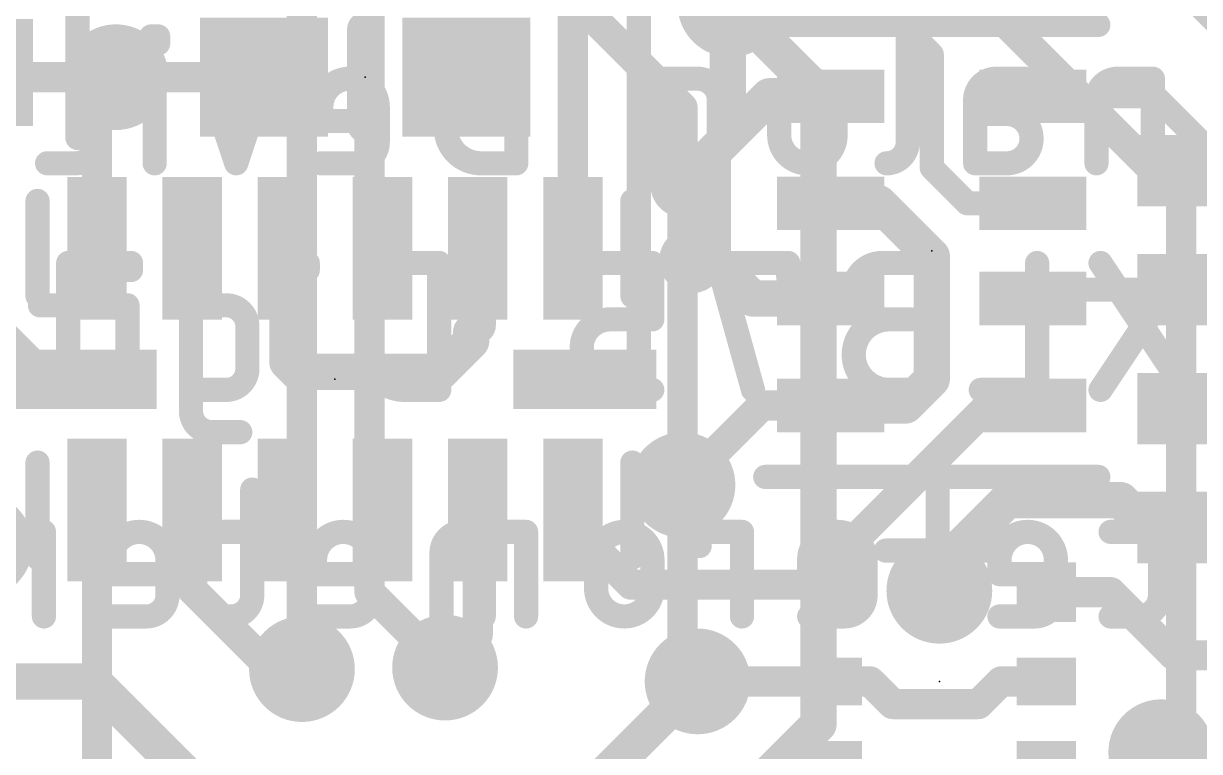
# Model space of a CAD drawing. Extents: x -0.1 to 25.5, y -0.1 to 18.
# Drawn here: x 10.08 to 19.97, y 5.51 to 11.63 of the extents above; entities that cross this region are included whole.
import ezdxf

# ---------------------------------------------------------------- set-up
doc = ezdxf.new("R2010")
doc.units = 0
for name, color, linetype in [('1', 12, 'CONTINUOUS'), ('16', 5, 'CONTINUOUS'), ('18', 110, 'CONTINUOUS'), ('21', 40, 'CONTINUOUS'), ('22', 6, 'CONTINUOUS'), ('23', 40, 'CONTINUOUS')]:
    doc.layers.add(name, color=color, linetype=linetype)

# ---------------------------------------------------------------- blocks, each defined once
blk = doc.blocks.new('RECT')
blk.add_solid([(-0.5, -0.5), (0.5, -0.5), (-0.5, 0.5), (0.5, 0.5)])
blk = doc.blocks.new('ROUNDV')
at = {"const_width": 0.5}
blk.add_lwpolyline([(0, -0.25, 1), (0, 0.25, 1), (0, -0.25)], format="xyb", dxfattribs=at)

msp = doc.modelspace()

# ---------------------------------------------------------------- linework, layer by layer
at = {"layer": '1'}
for points, const_width in [([(14.7, 9.736), (14.7, 12.097)], 0.254), ([(15.2548, 12.0798), (15.2548, 8.636)], 0.2032), ([(17.7165, 11.3665), (17.0815, 12.0015)], 0.2032), ([(16.0238, 11.7892), (16.002, 11.7673)], 0.3048), ([(16.002, 11.7673), (16.002, 10.668)], 0.3048), ([(17.7165, 10.414), (17.7165, 11.3665)], 0.2032), ([(11.088, 11.176), (10.7, 10.788)], 0.254), ([(12.104, 11.176), (10.8585, 11.176)], 0.254), ([(11.088, 11.176), (12.104, 11.176)], 0.254), ([(16.3495, 11.0155), (16.002, 10.668)], 0.3048), ([(16.3495, 11.0155), (16.8665, 11.0155)], 0.3048), ([(19.5935, 11.0155), (18.5665, 11.0155)], 0.2032), ([(20.219, 10.39), (19.5935, 11.0155)], 0.2032), ([(10.7, 9.736), (10.7, 10.788)], 0.254), ([(16.002, 10.668), (15.875, 10.541)], 0.3048), ([(15.875, 9.652), (15.875, 10.541)], 0.3048), ([(18.015, 10.1155), (17.7165, 10.414)], 0.2032), ([(16.8665, 10.1155), (17.272, 10.1155)], 0.3048), ([(17.7165, 9.671), (17.272, 10.1155)], 0.3048), ([(18.5665, 10.1155), (18.015, 10.1155)], 0.2032), ([(12.3, 8.782), (12.3, 9.736)], 0.3048), ([(13.9, 9.736), (13.9, 9.0889)], 0.3048), ([(16.2115, 9.3155), (15.875, 9.652)], 0.3048), ([(17.7165, 9.671), (17.7165, 8.636)], 0.3048), ([(10.287, 8.636), (9.398, 9.525)], 0.254), ([(18.5665, 9.3155), (18.641, 9.39)], 0.2032), ([(18.641, 9.39), (20.219, 9.39)], 0.2032), ([(16.8665, 9.3155), (16.2115, 9.3155)], 0.3048), ([(13.9, 9.0889), (13.8444, 9.0333)], 0.3048), ([(13.8444, 8.9549), (13.589, 8.6995)], 0.3048), ([(13.8444, 9.0333), (13.8444, 8.9549)], 0.3048), ([(12.3825, 8.6995), (12.3, 8.782)], 0.3048), ([(13.589, 8.6995), (12.3825, 8.6995)], 0.3048), ([(10.6, 8.636), (10.287, 8.636)], 0.254), ([(15.2548, 8.636), (14.8, 8.636)], 0.2032), ([(17.7165, 8.636), (17.496, 8.4155)], 0.3048), ([(16.2895, 8.4155), (15.621, 7.747)], 0.254), ([(16.8665, 8.4155), (16.2895, 8.4155)], 0.254), ([(17.496, 8.4155), (16.8665, 8.4155)], 0.3048), ([(16.88, 7.101), (18.1945, 8.4155)], 0.254), ([(18.1945, 8.4155), (18.5665, 8.4155)], 0.254), ([(18.3515, 7.62), (17.78, 7.0485)], 0.3048), ([(18.3515, 7.62), (19.304, 7.62)], 0.3048), ([(19.304, 7.62), (19.534, 7.39)], 0.3048), ([(10.7, 7.536), (10.7, 4.985)], 0.254), ([(11.5, 7.536), (11.5, 6.8676)], 0.254), ([(13.9, 7.536), (13.9, 6.4866)], 0.254), ([(14.7, 7.398), (14.7, 7.536)], 0.254), ([(15.1885, 6.9095), (14.7, 7.398)], 0.254), ([(19.534, 7.39), (20.219, 7.39)], 0.3048), ([(16.88, 6.846), (16.88, 7.101)], 0.254), ([(17.78, 6.858), (17.78, 7.0485)], 0.3048), ([(16.8165, 6.9095), (15.1885, 6.9095)], 0.254), ([(16.88, 6.846), (16.8165, 6.9095)], 0.254), ([(12.1683, 6.1993), (11.5, 6.8676)], 0.254), ([(18.68, 6.846), (19.221, 6.846)], 0.254), ([(19.221, 6.846), (19.7517, 6.3153)], 0.254), ([(13.9, 6.4866), (13.6254, 6.212)], 0.254), ([(19.7517, 6.3153), (20.447, 6.3153)], 0.254), ([(12.4223, 6.1993), (12.1683, 6.1993)], 0.254), ([(15.748, 6.096), (16.88, 6.096)], 0.254), ([(16.88, 6.096), (17.1975, 6.096)], 0.254), ([(17.388, 5.9055), (17.1975, 6.096)], 0.254), ([(18.299, 6.096), (18.1085, 5.9055)], 0.254), ([(18.299, 6.096), (18.68, 6.096)], 0.254), ([(18.1085, 5.9055), (17.388, 5.9055)], 0.254), ([(19.4904, 5.346), (19.6452, 5.5008)], 0.254)]:
    msp.add_lwpolyline(points, dxfattribs=dict(at, const_width=const_width))
for points, const_width in [([(15.9481, 11.8212, 1), (16.0559, 11.7134)], 0.1524), ([(17.7673, 11.3665, 1), (17.6657, 11.3665)], 0.1016), ([(17.6806, 11.3306, 1), (17.7524, 11.4024)], 0.1016), ([(10.8585, 11.2395, 1), (10.8585, 11.1125)], 0.127), ([(11.088, 11.2395, 1), (11.088, 11.1125)], 0.127), ([(11.1329, 11.1311, 1), (11.0431, 11.2209)], 0.127), ([(12.104, 11.1125, 1), (12.104, 11.2395)], 0.127), ([(12.104, 11.1125, 1), (12.104, 11.2395)], 0.127), ([(16.3495, 11.0917, 1), (16.3495, 10.9393)], 0.1524), ([(16.4034, 10.9616, 1), (16.2956, 11.0694)], 0.1524), ([(16.8665, 10.9393, 1), (16.8665, 11.0917)], 0.1524), ([(18.5665, 11.0663, 1), (18.5665, 10.9647)], 0.1016), ([(19.6294, 11.0514, 1), (19.5576, 10.9796)], 0.1016), ([(19.5935, 10.9647, 1), (19.5935, 11.0663)], 0.1016), ([(10.7635, 10.788, 1), (10.6365, 10.788)], 0.127), ([(10.6551, 10.8329, 1), (10.7449, 10.7431)], 0.127), ([(15.9481, 10.7219, 1), (16.0559, 10.6141)], 0.1524), ([(16.0559, 10.6141, 1), (15.9481, 10.7219)], 0.1524), ([(15.9512, 10.541, 1), (15.7988, 10.541)], 0.1524), ([(15.9258, 10.668, 1), (16.0782, 10.668)], 0.1524), ([(15.8211, 10.5949, 1), (15.9289, 10.4871)], 0.1524), ([(17.7524, 10.4499, 1), (17.6806, 10.3781)], 0.1016), ([(17.6657, 10.414, 1), (17.7673, 10.414)], 0.1016), ([(16.8665, 10.1917, 1), (16.8665, 10.0393)], 0.1524), ([(17.3259, 10.1694, 1), (17.2181, 10.0616)], 0.1524), ([(17.272, 10.0393, 1), (17.272, 10.1917)], 0.1524), ([(18.015, 10.1663, 1), (18.015, 10.0647)], 0.1016), ([(17.9791, 10.0796, 1), (18.0509, 10.1514)], 0.1016), ([(18.5665, 10.0647, 1), (18.5665, 10.1663)], 0.1016), ([(12.3762, 9.736, 1), (12.2238, 9.736)], 0.1524), ([(13.9762, 9.736, 1), (13.8238, 9.736)], 0.1524), ([(10.6365, 9.736, 1), (10.7635, 9.736)], 0.127), ([(14.6365, 9.736, 1), (14.7635, 9.736)], 0.127), ([(15.9289, 9.7059, 1), (15.8211, 9.5981)], 0.1524), ([(17.7927, 9.671, 1), (17.6403, 9.671)], 0.1524), ([(17.6626, 9.6171, 1), (17.7704, 9.7249)], 0.1524), ([(15.7988, 9.652, 1), (15.9512, 9.652)], 0.1524), ([(18.641, 9.4408, 1), (18.641, 9.3392)], 0.1016), ([(18.6769, 9.3541, 1), (18.6051, 9.4259)], 0.1016), ([(16.2115, 9.3917, 1), (16.2115, 9.2393)], 0.1524), ([(16.1576, 9.2616, 1), (16.2654, 9.3694)], 0.1524), ([(16.8665, 9.2393, 1), (16.8665, 9.3917)], 0.1524), ([(18.5306, 9.3514, 1), (18.6024, 9.2796)], 0.1016), ([(13.9539, 9.035, 1), (13.8461, 9.1428)], 0.1524), ([(13.9206, 9.0333, 1), (13.7682, 9.0333)], 0.1524), ([(13.7905, 9.0872, 1), (13.8983, 8.9794)], 0.1524), ([(13.8983, 8.901, 1), (13.7905, 9.0088)], 0.1524), ([(13.8238, 9.0889, 1), (13.9762, 9.0889)], 0.1524), ([(13.7682, 8.9549, 1), (13.9206, 8.9549)], 0.1524), ([(12.3539, 8.8359, 1), (12.2461, 8.7281)], 0.1524), ([(12.2238, 8.782, 1), (12.3762, 8.782)], 0.1524), ([(12.3825, 8.7757, 1), (12.3825, 8.6233)], 0.1524), ([(12.3286, 8.6456, 1), (12.4364, 8.7534)], 0.1524), ([(13.5351, 8.7534, 1), (13.6429, 8.6456)], 0.1524), ([(13.589, 8.6233, 1), (13.589, 8.7757)], 0.1524), ([(10.287, 8.6995, 1), (10.287, 8.5725)], 0.127), ([(10.2421, 8.5911, 1), (10.3319, 8.6809)], 0.127), ([(10.6, 8.5725, 1), (10.6, 8.6995)], 0.127), ([(14.8, 8.6868, 1), (14.8, 8.5852)], 0.1016), ([(15.2548, 8.5852, 1), (15.2548, 8.6868)], 0.1016), ([(17.6403, 8.636, 1), (17.7927, 8.636)], 0.1524), ([(17.7704, 8.5821, 1), (17.6626, 8.6899)], 0.1524), ([(15.204, 8.636, 1), (15.3056, 8.636)], 0.1016), ([(16.2895, 8.479, 1), (16.2895, 8.352)], 0.127), ([(16.3344, 8.3706, 1), (16.2446, 8.4604)], 0.127), ([(16.8665, 8.4917, 1), (16.8665, 8.3393)], 0.1524), ([(16.8665, 8.352, 1), (16.8665, 8.479)], 0.127), ([(17.4421, 8.4694, 1), (17.5499, 8.3616)], 0.1524), ([(17.496, 8.3393, 1), (17.496, 8.4917)], 0.1524), ([(18.1945, 8.479, 1), (18.1945, 8.352)], 0.127), ([(18.2394, 8.3706, 1), (18.1496, 8.4604)], 0.127), ([(18.5665, 8.352, 1), (18.5665, 8.479)], 0.127), ([(15.5761, 7.7919, 1), (15.6659, 7.7021)], 0.127), ([(18.3515, 7.6962, 1), (18.3515, 7.5438)], 0.1524), ([(18.4054, 7.5661, 1), (18.2976, 7.6739)], 0.1524), ([(19.3579, 7.6739, 1), (19.2501, 7.5661)], 0.1524), ([(19.304, 7.5438, 1), (19.304, 7.6962)], 0.1524), ([(10.7635, 7.536, 1), (10.6365, 7.536)], 0.127), ([(11.5635, 7.536, 1), (11.4365, 7.536)], 0.127), ([(13.9635, 7.536, 1), (13.8365, 7.536)], 0.127), ([(14.7635, 7.536, 1), (14.6365, 7.536)], 0.127), ([(14.7449, 7.4429, 1), (14.6551, 7.3531)], 0.127), ([(19.534, 7.4662, 1), (19.534, 7.3138)], 0.1524), ([(19.4801, 7.3361, 1), (19.5879, 7.4439)], 0.1524), ([(14.6365, 7.398, 1), (14.7635, 7.398)], 0.127), ([(16.9435, 7.101, 1), (16.8165, 7.101)], 0.127), ([(16.8351, 7.1459, 1), (16.9249, 7.0561)], 0.127), ([(17.8562, 7.0485, 1), (17.7038, 7.0485)], 0.1524), ([(17.7261, 7.1024, 1), (17.8339, 6.9946)], 0.1524), ([(15.1885, 6.973, 1), (15.1885, 6.846)], 0.127), ([(15.1436, 6.8646, 1), (15.2334, 6.9544)], 0.127), ([(16.8614, 6.9544, 1), (16.7716, 6.8646)], 0.127), ([(16.8165, 6.846, 1), (16.8165, 6.973)], 0.127), ([(11.5449, 6.9125, 1), (11.4551, 6.8227)], 0.127), ([(11.4365, 6.8676, 1), (11.5635, 6.8676)], 0.127), ([(16.8351, 6.8011, 1), (16.9249, 6.8909)], 0.127), ([(17.7038, 6.858, 1), (17.8562, 6.858)], 0.1524), ([(18.68, 6.9095, 1), (18.68, 6.7825)], 0.127), ([(19.2659, 6.8909, 1), (19.1761, 6.8011)], 0.127), ([(19.221, 6.7825, 1), (19.221, 6.9095)], 0.127), ([(16.8165, 6.846, 1), (16.9435, 6.846)], 0.127), ([(13.8365, 6.4866, 1), (13.9635, 6.4866)], 0.127), ([(13.9449, 6.4417, 1), (13.8551, 6.5315)], 0.127), ([(19.7517, 6.3788, 1), (19.7517, 6.2518)], 0.127), ([(12.1683, 6.2628, 1), (12.1683, 6.1358)], 0.127), ([(12.4223, 6.1358, 1), (12.4223, 6.2628)], 0.127), ([(19.7068, 6.2704, 1), (19.7966, 6.3602)], 0.127), ([(12.1234, 6.1544, 1), (12.2132, 6.2442)], 0.127), ([(13.5805, 6.2569, 1), (13.6703, 6.1671)], 0.127), ([(15.748, 6.1595, 1), (15.748, 6.0325)], 0.127), ([(16.88, 6.1595, 1), (16.88, 6.0325)], 0.127), ([(16.88, 6.0325, 1), (16.88, 6.1595)], 0.127), ([(17.2424, 6.1409, 1), (17.1526, 6.0511)], 0.127), ([(17.1975, 6.0325, 1), (17.1975, 6.1595)], 0.127), ([(18.299, 6.1595, 1), (18.299, 6.0325)], 0.127), ([(18.3439, 6.0511, 1), (18.2541, 6.1409)], 0.127), ([(18.68, 6.0325, 1), (18.68, 6.1595)], 0.127), ([(17.388, 5.969, 1), (17.388, 5.842)], 0.127), ([(18.1085, 5.842, 1), (18.1085, 5.969)], 0.127), ([(17.3431, 5.8606, 1), (17.4329, 5.9504)], 0.127), ([(18.0636, 5.9504, 1), (18.1534, 5.8606)], 0.127), ([(19.6901, 5.4559, 1), (19.6003, 5.5457)], 0.127)]:
    msp.add_lwpolyline(points, format="xyb", dxfattribs=dict(at, const_width=const_width))
at = {"layer": '16'}
for points, const_width in [([(12.4223, 14.2477), (12.4223, 6.1993)], 0.254), ([(12.9904, 14.2604), (12.9904, 6.847)], 0.254), ([(18.6055, 13.208), (20.574, 11.2395)], 0.3048), ([(15.621, 10.922), (14.478, 12.065)], 0.254), ([(19.812, 10.16), (17.8933, 12.0787)], 0.254), ([(16.764, 11.049), (16.0238, 11.7892)], 0.3048), ([(9.0443, 11.176), (10.8585, 11.176)], 0.254), ([(16.764, 5.7347), (16.764, 11.049)], 0.3048), ([(15.621, 10.922), (15.621, 7.747)], 0.254), ([(19.812, 5.6676), (19.812, 10.16)], 0.254), ([(15.621, 7.747), (15.621, 6.223)], 0.254), ([(13.6254, 6.212), (12.9904, 6.847)], 0.254), ([(15.748, 6.096), (15.621, 6.223)], 0.254), ([(10.668, 6.096), (9.525, 6.096)], 0.3048), ([(11.938, 4.826), (10.668, 6.096)], 0.3048), ([(15.748, 6.096), (14.478, 4.826)], 0.3048), ([(15.9823, 4.953), (16.764, 5.7347)], 0.3048), ([(19.6452, 5.5008), (19.812, 5.6676)], 0.254)]:
    msp.add_lwpolyline(points, dxfattribs=dict(at, const_width=const_width))
for points, const_width in [([(10.8585, 11.1125, 1), (10.8585, 11.2395)], 0.127), ([(16.8402, 11.049, 1), (16.6878, 11.049)], 0.1524), ([(16.7101, 10.9951, 1), (16.8179, 11.1029)], 0.1524), ([(15.6845, 10.922, 1), (15.5575, 10.922)], 0.127), ([(15.5761, 10.8771, 1), (15.6659, 10.9669)], 0.127), ([(19.8755, 10.16, 1), (19.7485, 10.16)], 0.127), ([(19.7671, 10.1151, 1), (19.8569, 10.2049)], 0.127), ([(15.6845, 7.747, 1), (15.5575, 7.747)], 0.127), ([(15.5575, 7.747, 1), (15.6845, 7.747)], 0.127), ([(13.0353, 6.8919, 1), (12.9455, 6.8021)], 0.127), ([(12.9269, 6.847, 1), (13.0539, 6.847)], 0.127), ([(15.6659, 6.2679, 1), (15.5761, 6.1781)], 0.127), ([(10.7219, 6.1499, 1), (10.6141, 6.0421)], 0.1524), ([(10.668, 6.0198, 1), (10.668, 6.1722)], 0.1524), ([(12.3588, 6.1993, 1), (12.4858, 6.1993)], 0.127), ([(13.5805, 6.1671, 1), (13.6703, 6.2569)], 0.127), ([(15.5575, 6.223, 1), (15.6845, 6.223)], 0.127), ([(15.8019, 6.0421, 1), (15.6941, 6.1499)], 0.1524), ([(15.7031, 6.0511, 1), (15.7929, 6.1409)], 0.127), ([(16.8179, 5.6808, 1), (16.7101, 5.7886)], 0.1524), ([(16.6878, 5.7347, 1), (16.8402, 5.7347)], 0.1524), ([(19.8569, 5.6227, 1), (19.7671, 5.7125)], 0.127), ([(19.7485, 5.6676, 1), (19.8755, 5.6676)], 0.127), ([(19.6003, 5.5457, 1), (19.6901, 5.4559)], 0.127)]:
    msp.add_lwpolyline(points, format="xyb", dxfattribs=dict(at, const_width=const_width))
at = {"layer": '21'}
for points, const_width in [([(10.536, 13.465), (10.536, 10.665)], 0.2032), ([(12.954, 11.576), (12.954, 10.776)], 0.3048), ([(16.3165, 11.6155), (19.1165, 11.6155)], 0.2032), ([(10.2, 9.336), (10.2, 10.136)], 0.2032), ([(15.2, 10.136), (15.2, 9.336)], 0.2032), ([(10.2, 7.136), (10.2, 7.936)], 0.2032), ([(15.2, 7.936), (15.2, 7.136)], 0.2032), ([(19.1165, 7.8155), (16.3165, 7.8155)], 0.2032), ([(17.33, 7.196), (18.23, 7.196)], 0.2032)]:
    msp.add_lwpolyline(points, dxfattribs=dict(at, const_width=const_width))
for points, const_width in [([(13.0302, 11.576, 1), (12.8778, 11.576)], 0.1524), ([(16.3165, 11.6663, 1), (16.3165, 11.5647)], 0.1016), ([(19.1165, 11.5647, 1), (19.1165, 11.6663)], 0.1016), ([(12.8778, 10.776, 1), (13.0302, 10.776)], 0.1524), ([(10.4852, 10.665, 1), (10.5868, 10.665)], 0.1016), ([(10.2508, 10.136, 1), (10.1492, 10.136)], 0.1016), ([(15.2508, 10.136, 1), (15.1492, 10.136)], 0.1016), ([(15.7, 9.486, 1), (15.7, 9.786, 1), (15.7, 9.486)], 0.25), ([(10.1492, 9.336, 1), (10.2508, 9.336)], 0.1016), ([(15.1492, 9.336, 1), (15.2508, 9.336)], 0.1016), ([(10.2508, 7.936, 1), (10.1492, 7.936)], 0.1016), ([(15.2508, 7.936, 1), (15.1492, 7.936)], 0.1016), ([(16.3165, 7.8663, 1), (16.3165, 7.7647)], 0.1016), ([(19.1165, 7.7647, 1), (19.1165, 7.8663)], 0.1016), ([(17.33, 7.2468, 1), (17.33, 7.1452)], 0.1016), ([(18.23, 7.1452, 1), (18.23, 7.2468)], 0.1016), ([(10.1492, 7.136, 1), (10.2508, 7.136)], 0.1016), ([(15.1492, 7.136, 1), (15.2508, 7.136)], 0.1016)]:
    msp.add_lwpolyline(points, format="xyb", dxfattribs=dict(at, const_width=const_width))
at = {"layer": '22', "const_width": 0.2032}
for points in [[(11.2141, 11.5189), (11.1548, 11.5189)], [(11.1548, 11.5189), (11.1548, 11.4596)], [(11.2141, 11.4596), (11.2141, 11.5189)], [(14.224, 11.5189), (13.9277, 11.5189)], [(14.224, 10.4521), (14.224, 11.5189)], [(17.5141, 11.5189), (17.5141, 10.6299)], [(11.1548, 11.4596), (11.2141, 11.4596)], [(13.6313, 11.2226), (13.6313, 10.7484)], [(10.5178, 11.1633), (10.2808, 11.1633)], [(11.1845, 10.4521), (11.1845, 11.1633)], [(11.8703, 10.4521), (11.6332, 11.1633)], [(12.1073, 11.1633), (11.8703, 10.4521)], [(15.7484, 11.1633), (15.452, 11.1633)], [(15.452, 11.1633), (15.452, 10.2743)], [(18.2587, 11.1633), (18.4958, 11.1633)], [(19.5749, 11.1633), (19.2786, 11.1633)], [(19.5749, 10.4521), (19.5749, 11.1633)], [(10.6956, 10.6299), (10.6956, 10.9855)], [(15.9262, 10.6299), (15.9262, 10.9855)], [(18.0809, 10.4521), (18.0809, 10.9855)], [(19.1008, 10.9855), (19.1008, 10.4521)], [(12.5857, 10.9262), (12.5857, 10.8077)], [(13.0598, 10.6299), (13.0598, 10.9262)], [(16.4338, 10.9262), (16.4338, 10.6892)], [(16.9079, 10.6892), (16.9079, 10.9262)], [(12.5857, 10.8077), (13.0598, 10.8077)], [(18.0809, 10.867), (18.3476, 10.867)], [(10.2808, 10.4521), (10.5178, 10.4521)], [(12.5857, 10.4521), (12.882, 10.4521)], [(13.9277, 10.4521), (14.224, 10.4521)], [(15.452, 10.4521), (15.7484, 10.4521)], [(18.3476, 10.4521), (18.0809, 10.4521)], [(15.6298, 10.0965), (15.8669, 10.0965)], [(10.4575, 9.6139), (10.4575, 8.7249)], [(10.9855, 9.6139), (10.9262, 9.6139)], [(10.9262, 9.6139), (10.9262, 9.5546)], [(10.9855, 9.5546), (10.9855, 9.6139)], [(12.4714, 9.6139), (12.4121, 9.6139)], [(12.4121, 9.6139), (12.4121, 9.5546)], [(12.4714, 9.5546), (12.4714, 9.6139)], [(13.5763, 9.6139), (13.28, 9.6139)], [(13.5763, 8.5471), (13.5763, 9.6139)], [(15.367, 9.6139), (14.7743, 9.6139)], [(15.367, 9.1398), (15.367, 9.6139)], [(16.51, 9.6139), (15.9173, 9.6139)], [(15.9173, 9.6139), (16.2137, 8.5471)], [(16.51, 9.4954), (16.51, 9.6139)], [(17.653, 9.6139), (17.2974, 9.6139)], [(18.6021, 9.6139), (18.6021, 8.5471)], [(19.8458, 8.5471), (19.1346, 9.6139)], [(19.8458, 9.6139), (19.1346, 8.5471)], [(10.9262, 9.5546), (10.9855, 9.5546)], [(12.4121, 9.5546), (12.4714, 9.5546)], [(12.9836, 9.3176), (12.9836, 8.8434)], [(10.576, 9.2583), (10.2204, 9.2583)], [(10.9559, 8.5471), (10.9559, 9.2583)], [(11.786, 9.2583), (11.4896, 9.2583)], [(11.4896, 9.2583), (11.4896, 8.3693)], [(12.4418, 8.5471), (12.4418, 9.2583)], [(15.0114, 9.1398), (15.367, 9.1398)], [(17.2974, 9.1398), (17.5345, 9.1398)], [(11.9638, 8.7249), (11.9638, 9.0805)], [(14.7743, 8.7842), (14.7743, 8.9027)], [(10.2797, 8.5471), (10.2204, 8.5471)], [(11.4896, 8.5471), (11.786, 8.5471)], [(13.28, 8.5471), (13.5763, 8.5471)], [(15.367, 8.5471), (15.0114, 8.5471)], [(17.653, 8.5471), (17.3567, 8.5471)], [(18.6021, 8.5471), (18.128, 8.5471)], [(11.6674, 8.1915), (11.9045, 8.1915)], [(12.0046, 7.7089), (12.0046, 6.8199)], [(17.7658, 7.7089), (17.7658, 6.8199)], [(10.2536, 7.3533), (9.898, 7.3533)], [(10.2536, 6.6421), (10.2536, 7.3533)], [(12.1231, 7.3533), (11.7675, 7.3533)], [(14.3064, 7.3533), (13.773, 7.3533)], [(13.9508, 6.6421), (13.9508, 7.3533)], [(14.3064, 6.6421), (14.3064, 7.3533)], [(16.121, 7.3533), (15.7654, 7.3533)], [(15.7654, 7.3533), (15.7654, 7.2348)], [(16.121, 6.6421), (16.121, 7.3533)], [(19.4563, 7.3533), (19.2193, 7.3533)], [(10.8181, 7.1162), (10.8181, 6.9977)], [(11.2922, 6.8199), (11.2922, 7.1162)], [(12.5326, 7.1162), (12.5326, 6.9977)], [(13.0067, 6.8199), (13.0067, 7.1162)], [(13.5952, 7.1755), (13.5952, 6.6421)], [(14.8948, 7.1162), (14.8948, 6.8792)], [(15.3689, 6.8792), (15.3689, 7.1162)], [(16.6855, 7.1162), (16.6855, 6.9977)], [(17.1596, 6.8199), (17.1596, 7.1162)], [(18.2857, 7.1162), (18.2857, 6.9977)], [(18.7598, 6.8199), (18.7598, 7.1162)], [(19.6341, 6.8199), (19.6341, 7.1755)], [(10.8181, 6.9977), (11.2922, 6.9977)], [(12.5326, 6.9977), (13.0067, 6.9977)], [(16.6855, 6.9977), (17.1596, 6.9977)], [(18.2857, 6.9977), (18.7598, 6.9977)], [(10.8181, 6.6421), (11.1144, 6.6421)], [(11.8268, 6.6421), (11.7675, 6.6421)], [(12.5326, 6.6421), (12.8289, 6.6421)], [(16.6855, 6.6421), (16.9818, 6.6421)], [(18.2857, 6.6421), (18.582, 6.6421)], [(19.2193, 6.6421), (19.4563, 6.6421)]]:
    msp.add_lwpolyline(points, dxfattribs=at)
at = {"layer": '22'}
for points, const_width in [([(11.1548, 11.5697, 1), (11.1548, 11.4681)], 0.1016), ([(11.2056, 11.5189, 1), (11.104, 11.5189)], 0.1016), ([(11.2649, 11.5189, 1), (11.1633, 11.5189)], 0.1016), ([(11.2141, 11.4681, 1), (11.2141, 11.5697)], 0.1016), ([(13.9277, 11.5189, 0.4142), (13.6313, 11.2226)], 0.2032), ([(13.9277, 11.5697, 1), (13.9277, 11.4681)], 0.1016), ([(13.9277, 11.4681, 1), (13.9277, 11.5697)], 0.1016), ([(14.2748, 11.5189, 1), (14.1732, 11.5189)], 0.1016), ([(14.224, 11.4681, 1), (14.224, 11.5697)], 0.1016), ([(17.5649, 11.5189, 1), (17.4633, 11.5189)], 0.1016), ([(11.1548, 11.5104, 1), (11.1548, 11.4088)], 0.1016), ([(11.104, 11.4596, 1), (11.2056, 11.4596)], 0.1016), ([(11.1633, 11.4596, 1), (11.2649, 11.4596)], 0.1016), ([(11.2141, 11.4088, 1), (11.2141, 11.5104)], 0.1016), ([(13.6821, 11.2226, 1), (13.5805, 11.2226)], 0.1016), ([(13.5805, 11.2226, 1), (13.6821, 11.2226)], 0.1016), ([(10.2808, 11.2141, 1), (10.2808, 11.1125)], 0.1016), ([(10.6956, 10.9855, 0.4142), (10.5178, 11.1633)], 0.2032), ([(10.5178, 11.2141, 1), (10.5178, 11.1125)], 0.1016), ([(10.5178, 11.1125, 1), (10.5178, 11.2141)], 0.1016), ([(11.2353, 11.1633, 1), (11.1337, 11.1633)], 0.1016), ([(11.6814, 11.1794, 1), (11.585, 11.1472)], 0.1016), ([(12.1555, 11.1472, 1), (12.0591, 11.1794)], 0.1016), ([(13.0598, 10.9262, 1), (12.5857, 10.9262)], 0.2032), ([(15.452, 11.2141, 1), (15.452, 11.1125)], 0.1016), ([(15.5028, 11.1633, 1), (15.4012, 11.1633)], 0.1016), ([(15.9262, 10.9855, 0.4142), (15.7484, 11.1633)], 0.2032), ([(15.7484, 11.2141, 1), (15.7484, 11.1125)], 0.1016), ([(15.7484, 11.1125, 1), (15.7484, 11.2141)], 0.1016), ([(16.9079, 10.9262, 1), (16.4338, 10.9262)], 0.2032), ([(18.2587, 11.1633, 0.4142), (18.0809, 10.9855)], 0.2032), ([(18.2587, 11.2141, 1), (18.2587, 11.1125)], 0.1016), ([(18.2587, 11.1125, 1), (18.2587, 11.2141)], 0.1016), ([(18.4958, 11.1125, 1), (18.4958, 11.2141)], 0.1016), ([(19.2786, 11.1633, 0.4142), (19.1008, 10.9855)], 0.2032), ([(19.2786, 11.2141, 1), (19.2786, 11.1125)], 0.1016), ([(19.2786, 11.1125, 1), (19.2786, 11.2141)], 0.1016), ([(19.6257, 11.1633, 1), (19.5241, 11.1633)], 0.1016), ([(19.5749, 11.1125, 1), (19.5749, 11.2141)], 0.1016), ([(10.7464, 10.9855, 1), (10.6448, 10.9855)], 0.1016), ([(15.977, 10.9855, 1), (15.8754, 10.9855)], 0.1016), ([(18.1317, 10.9855, 1), (18.0301, 10.9855)], 0.1016), ([(19.1516, 10.9855, 1), (19.05, 10.9855)], 0.1016), ([(10.6448, 10.9855, 1), (10.7464, 10.9855)], 0.1016), ([(12.6365, 10.9262, 1), (12.5349, 10.9262)], 0.1016), ([(12.5349, 10.9262, 1), (12.6365, 10.9262)], 0.1016), ([(13.1106, 10.9262, 1), (13.009, 10.9262)], 0.1016), ([(13.009, 10.9262, 1), (13.1106, 10.9262)], 0.1016), ([(15.8754, 10.9855, 1), (15.977, 10.9855)], 0.1016), ([(16.4846, 10.9262, 1), (16.383, 10.9262)], 0.1016), ([(16.383, 10.9262, 1), (16.4846, 10.9262)], 0.1016), ([(16.9587, 10.9262, 1), (16.8571, 10.9262)], 0.1016), ([(16.8571, 10.9262, 1), (16.9587, 10.9262)], 0.1016), ([(18.0301, 10.9855, 1), (18.1317, 10.9855)], 0.1016), ([(19.05, 10.9855, 1), (19.1516, 10.9855)], 0.1016), ([(12.5857, 10.8585, 1), (12.5857, 10.7569)], 0.1016), ([(13.0598, 10.7569, 1), (13.0598, 10.8585)], 0.1016), ([(18.0809, 10.9178, 1), (18.0809, 10.8162)], 0.1016), ([(18.3476, 10.4521, 1), (18.3476, 10.867)], 0.2032), ([(18.3476, 10.9178, 1), (18.3476, 10.8162)], 0.1016), ([(18.3476, 10.8162, 1), (18.3476, 10.9178)], 0.1016), ([(12.5349, 10.8077, 1), (12.6365, 10.8077)], 0.1016), ([(13.6313, 10.7484, 0.4142), (13.9277, 10.4521)], 0.2032), ([(13.6821, 10.7484, 1), (13.5805, 10.7484)], 0.1016), ([(13.5805, 10.7484, 1), (13.6821, 10.7484)], 0.1016), ([(16.4338, 10.6892, 1), (16.9079, 10.6892)], 0.2032), ([(16.4846, 10.6892, 1), (16.383, 10.6892)], 0.1016), ([(16.9587, 10.6892, 1), (16.8571, 10.6892)], 0.1016), ([(10.5178, 10.4521, 0.4142), (10.6956, 10.6299)], 0.2032), ([(10.7464, 10.6299, 1), (10.6448, 10.6299)], 0.1016), ([(10.6448, 10.6299, 1), (10.7464, 10.6299)], 0.1016), ([(12.882, 10.4521, 0.4142), (13.0598, 10.6299)], 0.2032), ([(13.1106, 10.6299, 1), (13.009, 10.6299)], 0.1016), ([(13.009, 10.6299, 1), (13.1106, 10.6299)], 0.1016), ([(15.7484, 10.4521, 0.4142), (15.9262, 10.6299)], 0.2032), ([(15.977, 10.6299, 1), (15.8754, 10.6299)], 0.1016), ([(15.8754, 10.6299, 1), (15.977, 10.6299)], 0.1016), ([(16.383, 10.6892, 1), (16.4846, 10.6892)], 0.1016), ([(16.8571, 10.6892, 1), (16.9587, 10.6892)], 0.1016), ([(17.3363, 10.4521, 0.4142), (17.5141, 10.6299)], 0.2032), ([(17.5649, 10.6299, 1), (17.4633, 10.6299)], 0.1016), ([(17.4633, 10.6299, 1), (17.5649, 10.6299)], 0.1016), ([(10.2808, 10.5029, 1), (10.2808, 10.4013)], 0.1016), ([(10.5178, 10.5029, 1), (10.5178, 10.4013)], 0.1016), ([(10.5178, 10.4013, 1), (10.5178, 10.5029)], 0.1016), ([(11.1337, 10.4521, 1), (11.2353, 10.4521)], 0.1016), ([(11.8221, 10.4682, 1), (11.9185, 10.436)], 0.1016), ([(11.8221, 10.436, 1), (11.9185, 10.4682)], 0.1016), ([(12.5857, 10.5029, 1), (12.5857, 10.4013)], 0.1016), ([(12.882, 10.5029, 1), (12.882, 10.4013)], 0.1016), ([(12.882, 10.4013, 1), (12.882, 10.5029)], 0.1016), ([(13.9277, 10.5029, 1), (13.9277, 10.4013)], 0.1016), ([(13.9277, 10.4013, 1), (13.9277, 10.5029)], 0.1016), ([(14.1732, 10.4521, 1), (14.2748, 10.4521)], 0.1016), ([(14.224, 10.4013, 1), (14.224, 10.5029)], 0.1016), ([(15.452, 10.5029, 1), (15.452, 10.4013)], 0.1016), ([(15.7484, 10.5029, 1), (15.7484, 10.4013)], 0.1016), ([(15.7484, 10.4013, 1), (15.7484, 10.5029)], 0.1016), ([(17.3363, 10.5029, 1), (17.3363, 10.4013)], 0.1016), ([(18.0809, 10.5029, 1), (18.0809, 10.4013)], 0.1016), ([(18.0301, 10.4521, 1), (18.1317, 10.4521)], 0.1016), ([(18.3476, 10.5029, 1), (18.3476, 10.4013)], 0.1016), ([(18.3476, 10.4013, 1), (18.3476, 10.5029)], 0.1016), ([(19.05, 10.4521, 1), (19.1516, 10.4521)], 0.1016), ([(19.5241, 10.4521, 1), (19.6257, 10.4521)], 0.1016), ([(15.452, 10.2743, 0.4142), (15.6298, 10.0965)], 0.2032), ([(15.5028, 10.2743, 1), (15.4012, 10.2743)], 0.1016), ([(15.4012, 10.2743, 1), (15.5028, 10.2743)], 0.1016), ([(15.6298, 10.1473, 1), (15.6298, 10.0457)], 0.1016), ([(15.6298, 10.0457, 1), (15.6298, 10.1473)], 0.1016), ([(15.8669, 10.0457, 1), (15.8669, 10.1473)], 0.1016), ([(10.5083, 9.6139, 1), (10.4067, 9.6139)], 0.1016), ([(10.9262, 9.6647, 1), (10.9262, 9.5631)], 0.1016), ([(10.977, 9.6139, 1), (10.8754, 9.6139)], 0.1016), ([(11.0363, 9.6139, 1), (10.9347, 9.6139)], 0.1016), ([(10.9855, 9.5631, 1), (10.9855, 9.6647)], 0.1016), ([(12.4121, 9.6647, 1), (12.4121, 9.5631)], 0.1016), ([(12.4629, 9.6139, 1), (12.3613, 9.6139)], 0.1016), ([(12.5222, 9.6139, 1), (12.4206, 9.6139)], 0.1016), ([(12.4714, 9.5631, 1), (12.4714, 9.6647)], 0.1016), ([(13.28, 9.6139, 0.4142), (12.9836, 9.3176)], 0.2032), ([(13.28, 9.6647, 1), (13.28, 9.5631)], 0.1016), ([(13.28, 9.5631, 1), (13.28, 9.6647)], 0.1016), ([(13.6271, 9.6139, 1), (13.5255, 9.6139)], 0.1016), ([(13.5763, 9.5631, 1), (13.5763, 9.6647)], 0.1016), ([(14.7743, 9.6647, 1), (14.7743, 9.5631)], 0.1016), ([(15.4178, 9.6139, 1), (15.3162, 9.6139)], 0.1016), ([(15.367, 9.5631, 1), (15.367, 9.6647)], 0.1016), ([(15.9173, 9.6647, 1), (15.9173, 9.5631)], 0.1016), ([(15.9663, 9.6275, 1), (15.8684, 9.6003)], 0.1016), ([(16.5608, 9.6139, 1), (16.4592, 9.6139)], 0.1016), ([(16.51, 9.5631, 1), (16.51, 9.6647)], 0.1016), ([(17.2974, 9.6139, 1), (17.2974, 9.1398)], 0.2032), ([(17.2974, 9.6647, 1), (17.2974, 9.5631)], 0.1016), ([(17.2974, 9.5631, 1), (17.2974, 9.6647)], 0.1016), ([(17.653, 9.5631, 1), (17.653, 9.6647)], 0.1016), ([(18.6529, 9.6139, 1), (18.5513, 9.6139)], 0.1016), ([(19.1769, 9.6421, 1), (19.0924, 9.5857)], 0.1016), ([(19.8881, 9.5857, 1), (19.8036, 9.6421)], 0.1016), ([(10.9262, 9.6054, 1), (10.9262, 9.5038)], 0.1016), ([(10.8754, 9.5546, 1), (10.977, 9.5546)], 0.1016), ([(10.9347, 9.5546, 1), (11.0363, 9.5546)], 0.1016), ([(10.9855, 9.5038, 1), (10.9855, 9.6054)], 0.1016), ([(12.4121, 9.6054, 1), (12.4121, 9.5038)], 0.1016), ([(12.3613, 9.5546, 1), (12.4629, 9.5546)], 0.1016), ([(12.4206, 9.5546, 1), (12.5222, 9.5546)], 0.1016), ([(12.4714, 9.5038, 1), (12.4714, 9.6054)], 0.1016), ([(16.4592, 9.4954, 1), (16.5608, 9.4954)], 0.1016), ([(13.0344, 9.3176, 1), (12.9328, 9.3176)], 0.1016), ([(10.2204, 9.3091, 1), (10.2204, 9.2075)], 0.1016), ([(10.576, 9.2075, 1), (10.576, 9.3091)], 0.1016), ([(11.0067, 9.2583, 1), (10.9051, 9.2583)], 0.1016), ([(11.4896, 9.3091, 1), (11.4896, 9.2075)], 0.1016), ([(11.5404, 9.2583, 1), (11.4388, 9.2583)], 0.1016), ([(11.9638, 9.0805, 0.4142), (11.786, 9.2583)], 0.2032), ([(11.786, 9.3091, 1), (11.786, 9.2075)], 0.1016), ([(11.786, 9.2075, 1), (11.786, 9.3091)], 0.1016), ([(12.4926, 9.2583, 1), (12.391, 9.2583)], 0.1016), ([(12.9328, 9.3176, 1), (13.0344, 9.3176)], 0.1016), ([(15.0114, 9.1398, 0.4142), (14.7743, 8.9027)], 0.2032), ([(15.0114, 9.1906, 1), (15.0114, 9.089)], 0.1016), ([(15.0114, 9.089, 1), (15.0114, 9.1906)], 0.1016), ([(15.367, 9.089, 1), (15.367, 9.1906)], 0.1016), ([(17.3567, 9.1398, 1), (17.3567, 8.5471)], 0.2032), ([(17.2974, 9.1906, 1), (17.2974, 9.089)], 0.1016), ([(17.2974, 9.089, 1), (17.2974, 9.1906)], 0.1016), ([(17.3567, 9.089, 1), (17.3567, 9.1906)], 0.1016), ([(17.5345, 9.089, 1), (17.5345, 9.1906)], 0.1016), ([(12.0146, 9.0805, 1), (11.913, 9.0805)], 0.1016), ([(11.913, 9.0805, 1), (12.0146, 9.0805)], 0.1016), ([(15.3162, 9.1398, 1), (15.4178, 9.1398)], 0.1016), ([(14.8251, 8.9027, 1), (14.7235, 8.9027)], 0.1016), ([(12.9836, 8.8434, 0.4142), (13.28, 8.5471)], 0.2032), ([(13.0344, 8.8434, 1), (12.9328, 8.8434)], 0.1016), ([(14.7235, 8.9027, 1), (14.8251, 8.9027)], 0.1016), ([(10.2797, 8.5471, 0.4142), (10.4575, 8.7249)], 0.2032), ([(10.5083, 8.7249, 1), (10.4067, 8.7249)], 0.1016), ([(11.786, 8.5471, 0.4142), (11.9638, 8.7249)], 0.2032), ([(12.0146, 8.7249, 1), (11.913, 8.7249)], 0.1016), ([(12.9328, 8.8434, 1), (13.0344, 8.8434)], 0.1016), ([(14.7743, 8.7842, 0.4142), (15.0114, 8.5471)], 0.2032), ([(14.8251, 8.7842, 1), (14.7235, 8.7842)], 0.1016), ([(14.7235, 8.7842, 1), (14.8251, 8.7842)], 0.1016), ([(10.4067, 8.7249, 1), (10.5083, 8.7249)], 0.1016), ([(11.913, 8.7249, 1), (12.0146, 8.7249)], 0.1016), ([(10.2204, 8.5979, 1), (10.2204, 8.4963)], 0.1016), ([(10.2797, 8.5979, 1), (10.2797, 8.4963)], 0.1016), ([(10.2797, 8.4963, 1), (10.2797, 8.5979)], 0.1016), ([(11.4896, 8.5979, 1), (11.4896, 8.4963)], 0.1016), ([(11.786, 8.5979, 1), (11.786, 8.4963)], 0.1016), ([(11.786, 8.4963, 1), (11.786, 8.5979)], 0.1016), ([(13.28, 8.5979, 1), (13.28, 8.4963)], 0.1016), ([(13.28, 8.4963, 1), (13.28, 8.5979)], 0.1016), ([(13.5763, 8.4963, 1), (13.5763, 8.5979)], 0.1016), ([(15.0114, 8.5979, 1), (15.0114, 8.4963)], 0.1016), ([(15.0114, 8.4963, 1), (15.0114, 8.5979)], 0.1016), ([(15.367, 8.4963, 1), (15.367, 8.5979)], 0.1016), ([(16.1647, 8.5335, 1), (16.2626, 8.5607)], 0.1016), ([(17.3567, 8.5979, 1), (17.3567, 8.4963)], 0.1016), ([(17.3567, 8.4963, 1), (17.3567, 8.5979)], 0.1016), ([(17.653, 8.4963, 1), (17.653, 8.5979)], 0.1016), ([(18.128, 8.5979, 1), (18.128, 8.4963)], 0.1016), ([(18.6021, 8.4963, 1), (18.6021, 8.5979)], 0.1016), ([(19.0924, 8.5753, 1), (19.1769, 8.5189)], 0.1016), ([(19.8036, 8.5189, 1), (19.8881, 8.5753)], 0.1016), ([(10.9051, 8.5471, 1), (11.0067, 8.5471)], 0.1016), ([(12.391, 8.5471, 1), (12.4926, 8.5471)], 0.1016), ([(13.5255, 8.5471, 1), (13.6271, 8.5471)], 0.1016), ([(18.5513, 8.5471, 1), (18.6529, 8.5471)], 0.1016), ([(11.4896, 8.3693, 0.4142), (11.6674, 8.1915)], 0.2032), ([(11.5404, 8.3693, 1), (11.4388, 8.3693)], 0.1016), ([(11.4388, 8.3693, 1), (11.5404, 8.3693)], 0.1016), ([(11.6674, 8.2423, 1), (11.6674, 8.1407)], 0.1016), ([(11.6674, 8.1407, 1), (11.6674, 8.2423)], 0.1016), ([(11.9045, 8.1407, 1), (11.9045, 8.2423)], 0.1016), ([(12.0554, 7.7089, 1), (11.9538, 7.7089)], 0.1016), ([(17.8166, 7.7089, 1), (17.715, 7.7089)], 0.1016), ([(10.3044, 7.3533, 1), (10.2028, 7.3533)], 0.1016), ([(10.2536, 7.3025, 1), (10.2536, 7.4041)], 0.1016), ([(11.2922, 7.1162, 1), (10.8181, 7.1162)], 0.2032), ([(11.7675, 7.4041, 1), (11.7675, 7.3025)], 0.1016), ([(12.1231, 7.3025, 1), (12.1231, 7.4041)], 0.1016), ([(13.0067, 7.1162, 1), (12.5326, 7.1162)], 0.2032), ([(13.773, 7.3533, 0.4142), (13.5952, 7.1755)], 0.2032), ([(13.773, 7.4041, 1), (13.773, 7.3025)], 0.1016), ([(13.773, 7.3025, 1), (13.773, 7.4041)], 0.1016), ([(14.0016, 7.3533, 1), (13.9, 7.3533)], 0.1016), ([(14.3572, 7.3533, 1), (14.2556, 7.3533)], 0.1016), ([(14.3064, 7.3025, 1), (14.3064, 7.4041)], 0.1016), ([(15.3689, 7.1162, 1), (14.8948, 7.1162)], 0.2032), ([(15.7654, 7.4041, 1), (15.7654, 7.3025)], 0.1016), ([(15.8162, 7.3533, 1), (15.7146, 7.3533)], 0.1016), ([(16.1718, 7.3533, 1), (16.0702, 7.3533)], 0.1016), ([(16.121, 7.3025, 1), (16.121, 7.4041)], 0.1016), ([(17.1596, 7.1162, 1), (16.6855, 7.1162)], 0.2032), ([(18.7598, 7.1162, 1), (18.2857, 7.1162)], 0.2032), ([(19.2193, 7.4041, 1), (19.2193, 7.3025)], 0.1016), ([(19.6341, 7.1755, 0.4142), (19.4563, 7.3533)], 0.2032), ([(19.4563, 7.4041, 1), (19.4563, 7.3025)], 0.1016), ([(19.4563, 7.3025, 1), (19.4563, 7.4041)], 0.1016), ([(10.8689, 7.1162, 1), (10.7673, 7.1162)], 0.1016), ([(11.343, 7.1162, 1), (11.2414, 7.1162)], 0.1016), ([(12.5834, 7.1162, 1), (12.4818, 7.1162)], 0.1016), ([(13.0575, 7.1162, 1), (12.9559, 7.1162)], 0.1016), ([(13.646, 7.1755, 1), (13.5444, 7.1755)], 0.1016), ([(13.5444, 7.1755, 1), (13.646, 7.1755)], 0.1016), ([(14.9456, 7.1162, 1), (14.844, 7.1162)], 0.1016), ([(15.4197, 7.1162, 1), (15.3181, 7.1162)], 0.1016), ([(15.7146, 7.2348, 1), (15.8162, 7.2348)], 0.1016), ([(16.7363, 7.1162, 1), (16.6347, 7.1162)], 0.1016), ([(17.2104, 7.1162, 1), (17.1088, 7.1162)], 0.1016), ([(18.3365, 7.1162, 1), (18.2349, 7.1162)], 0.1016), ([(18.8106, 7.1162, 1), (18.709, 7.1162)], 0.1016), ([(19.6849, 7.1755, 1), (19.5833, 7.1755)], 0.1016), ([(19.5833, 7.1755, 1), (19.6849, 7.1755)], 0.1016), ([(10.7673, 7.1162, 1), (10.8689, 7.1162)], 0.1016), ([(11.2414, 7.1162, 1), (11.343, 7.1162)], 0.1016), ([(12.4818, 7.1162, 1), (12.5834, 7.1162)], 0.1016), ([(12.9559, 7.1162, 1), (13.0575, 7.1162)], 0.1016), ([(14.844, 7.1162, 1), (14.9456, 7.1162)], 0.1016), ([(15.3181, 7.1162, 1), (15.4197, 7.1162)], 0.1016), ([(16.6347, 7.1162, 1), (16.7363, 7.1162)], 0.1016), ([(17.1088, 7.1162, 1), (17.2104, 7.1162)], 0.1016), ([(18.2349, 7.1162, 1), (18.3365, 7.1162)], 0.1016), ([(18.709, 7.1162, 1), (18.8106, 7.1162)], 0.1016), ([(10.8181, 7.0485, 1), (10.8181, 6.9469)], 0.1016), ([(10.7673, 6.9977, 1), (10.8689, 6.9977)], 0.1016), ([(11.2922, 6.9469, 1), (11.2922, 7.0485)], 0.1016), ([(12.5326, 7.0485, 1), (12.5326, 6.9469)], 0.1016), ([(12.4818, 6.9977, 1), (12.5834, 6.9977)], 0.1016), ([(13.0067, 6.9469, 1), (13.0067, 7.0485)], 0.1016), ([(16.6855, 7.0485, 1), (16.6855, 6.9469)], 0.1016), ([(16.6347, 6.9977, 1), (16.7363, 6.9977)], 0.1016), ([(17.1596, 6.9469, 1), (17.1596, 7.0485)], 0.1016), ([(18.2857, 7.0485, 1), (18.2857, 6.9469)], 0.1016), ([(18.2349, 6.9977, 1), (18.3365, 6.9977)], 0.1016), ([(18.7598, 6.9469, 1), (18.7598, 7.0485)], 0.1016), ([(11.1144, 6.6421, 0.4142), (11.2922, 6.8199)], 0.2032), ([(11.343, 6.8199, 1), (11.2414, 6.8199)], 0.1016), ([(11.8268, 6.6421, 0.4142), (12.0046, 6.8199)], 0.2032), ([(12.0554, 6.8199, 1), (11.9538, 6.8199)], 0.1016), ([(12.8289, 6.6421, 0.4142), (13.0067, 6.8199)], 0.2032), ([(13.0575, 6.8199, 1), (12.9559, 6.8199)], 0.1016), ([(14.8948, 6.8792, 1), (15.3689, 6.8792)], 0.2032), ([(14.9456, 6.8792, 1), (14.844, 6.8792)], 0.1016), ([(14.844, 6.8792, 1), (14.9456, 6.8792)], 0.1016), ([(15.4197, 6.8792, 1), (15.3181, 6.8792)], 0.1016), ([(15.3181, 6.8792, 1), (15.4197, 6.8792)], 0.1016), ([(16.9818, 6.6421, 0.4142), (17.1596, 6.8199)], 0.2032), ([(17.2104, 6.8199, 1), (17.1088, 6.8199)], 0.1016), ([(17.588, 6.6421, 0.4142), (17.7658, 6.8199)], 0.2032), ([(17.8166, 6.8199, 1), (17.715, 6.8199)], 0.1016), ([(18.582, 6.6421, 0.4142), (18.7598, 6.8199)], 0.2032), ([(18.8106, 6.8199, 1), (18.709, 6.8199)], 0.1016), ([(19.4563, 6.6421, 0.4142), (19.6341, 6.8199)], 0.2032), ([(19.6849, 6.8199, 1), (19.5833, 6.8199)], 0.1016), ([(11.2414, 6.8199, 1), (11.343, 6.8199)], 0.1016), ([(11.9538, 6.8199, 1), (12.0554, 6.8199)], 0.1016), ([(12.9559, 6.8199, 1), (13.0575, 6.8199)], 0.1016), ([(17.1088, 6.8199, 1), (17.2104, 6.8199)], 0.1016), ([(17.715, 6.8199, 1), (17.8166, 6.8199)], 0.1016), ([(18.709, 6.8199, 1), (18.8106, 6.8199)], 0.1016), ([(19.5833, 6.8199, 1), (19.6849, 6.8199)], 0.1016), ([(10.8181, 6.6929, 1), (10.8181, 6.5913)], 0.1016), ([(11.1144, 6.6929, 1), (11.1144, 6.5913)], 0.1016), ([(11.1144, 6.5913, 1), (11.1144, 6.6929)], 0.1016), ([(11.7675, 6.6929, 1), (11.7675, 6.5913)], 0.1016), ([(11.8268, 6.6929, 1), (11.8268, 6.5913)], 0.1016), ([(11.8268, 6.5913, 1), (11.8268, 6.6929)], 0.1016), ([(12.5326, 6.6929, 1), (12.5326, 6.5913)], 0.1016), ([(12.8289, 6.6929, 1), (12.8289, 6.5913)], 0.1016), ([(12.8289, 6.5913, 1), (12.8289, 6.6929)], 0.1016), ([(16.6855, 6.6929, 1), (16.6855, 6.5913)], 0.1016), ([(16.9818, 6.6929, 1), (16.9818, 6.5913)], 0.1016), ([(16.9818, 6.5913, 1), (16.9818, 6.6929)], 0.1016), ([(17.588, 6.6929, 1), (17.588, 6.5913)], 0.1016), ([(18.2857, 6.6929, 1), (18.2857, 6.5913)], 0.1016), ([(18.582, 6.6929, 1), (18.582, 6.5913)], 0.1016), ([(18.582, 6.5913, 1), (18.582, 6.6929)], 0.1016), ([(19.2193, 6.6929, 1), (19.2193, 6.5913)], 0.1016), ([(19.4563, 6.6929, 1), (19.4563, 6.5913)], 0.1016), ([(19.4563, 6.5913, 1), (19.4563, 6.6929)], 0.1016), ([(10.2028, 6.6421, 1), (10.3044, 6.6421)], 0.1016), ([(13.5444, 6.6421, 1), (13.646, 6.6421)], 0.1016), ([(13.9, 6.6421, 1), (14.0016, 6.6421)], 0.1016), ([(14.2556, 6.6421, 1), (14.3572, 6.6421)], 0.1016), ([(16.0702, 6.6421, 1), (16.1718, 6.6421)], 0.1016)]:
    msp.add_lwpolyline(points, format="xyb", dxfattribs=dict(at, const_width=const_width))
at = {"layer": '23'}
for p in [(12.954, 11.176), (17.7165, 9.7155), (12.7, 8.636), (17.78, 6.096)]:
    msp.add_point(p, dxfattribs=at)

# ---------------------------------------------------------------- block references
at = {"layer": '1'}
for p, xscale, yscale in [((9.936, 11.215), 0.45, 0.9), ((14.7, 9.736), 0.5, 1.2), ((12.3, 7.536), 0.5, 1.2), ((13.1, 7.536), 0.5, 1.2), ((13.9, 7.536), 0.5, 1.2), ((14.7, 7.536), 0.5, 1.2)]:
    msp.add_blockref('RECT', p, dxfattribs=dict(at, xscale=xscale, yscale=yscale))
at = {"layer": '1', "xscale": 1.075}
for p in [(12.104, 11.176), (13.804, 11.176)]:
    msp.add_blockref('RECT', p, dxfattribs=at)
at = {"layer": '1'}
for p, xscale, yscale, rotation in [((16.8665, 11.0155), 0.45, 0.9, 270), ((18.5665, 11.0155), 0.45, 0.9, 270), ((20.219, 10.39), 1.55, 0.6, 180), ((10.7, 9.736), 0.5, 1.2, 180), ((11.5, 9.736), 0.5, 1.2, 180), ((12.3, 9.736), 0.5, 1.2, 180), ((13.1, 9.736), 0.5, 1.2, 180), ((13.9, 9.736), 0.5, 1.2, 180), ((16.8665, 10.1155), 0.45, 0.9, 270), ((18.5665, 10.1155), 0.45, 0.9, 270), ((20.219, 9.39), 1.55, 0.6, 180), ((16.8665, 9.3155), 0.45, 0.9, 270), ((18.5665, 9.3155), 0.45, 0.9, 270), ((10.6, 8.636), 0.5, 1.2, 270), ((14.8, 8.636), 0.5, 1.2, 90), ((16.8665, 8.4155), 0.45, 0.9, 270), ((18.5665, 8.4155), 0.45, 0.9, 270), ((20.219, 8.39), 1.55, 0.6, 180), ((10.7, 7.536), 0.5, 1.2, 180), ((11.5, 7.536), 0.5, 1.2, 180), ((20.219, 7.39), 1.55, 0.6, 180), ((16.88, 6.846), 0.5, 0.5, 90), ((18.68, 6.846), 0.5, 0.5, 90), ((16.88, 6.096), 0.4, 0.5, 90), ((18.68, 6.096), 0.4, 0.5, 90), ((16.88, 5.346), 0.5, 0.5, 90), ((18.68, 5.346), 0.5, 0.5, 90)]:
    msp.add_blockref('RECT', p, dxfattribs=dict(at, xscale=xscale, yscale=yscale, rotation=rotation))
at = {"layer": '18', "xscale": 0.889, "yscale": 0.889}
for p in [(16.0238, 11.7892), (16.0238, 11.7892), (10.8585, 11.176), (10.8585, 11.176), (15.621, 7.747), (15.621, 7.747), (9.7155, 7.239), (9.7155, 7.239), (17.78, 6.858), (17.78, 6.858), (12.4223, 6.1993), (12.4223, 6.1993), (13.6254, 6.212), (13.6254, 6.212), (15.748, 6.096), (15.748, 6.096), (19.6452, 5.5008), (19.6452, 5.5008)]:
    msp.add_blockref('ROUNDV', p, dxfattribs=at)

doc.saveas('drawing.dxf')
